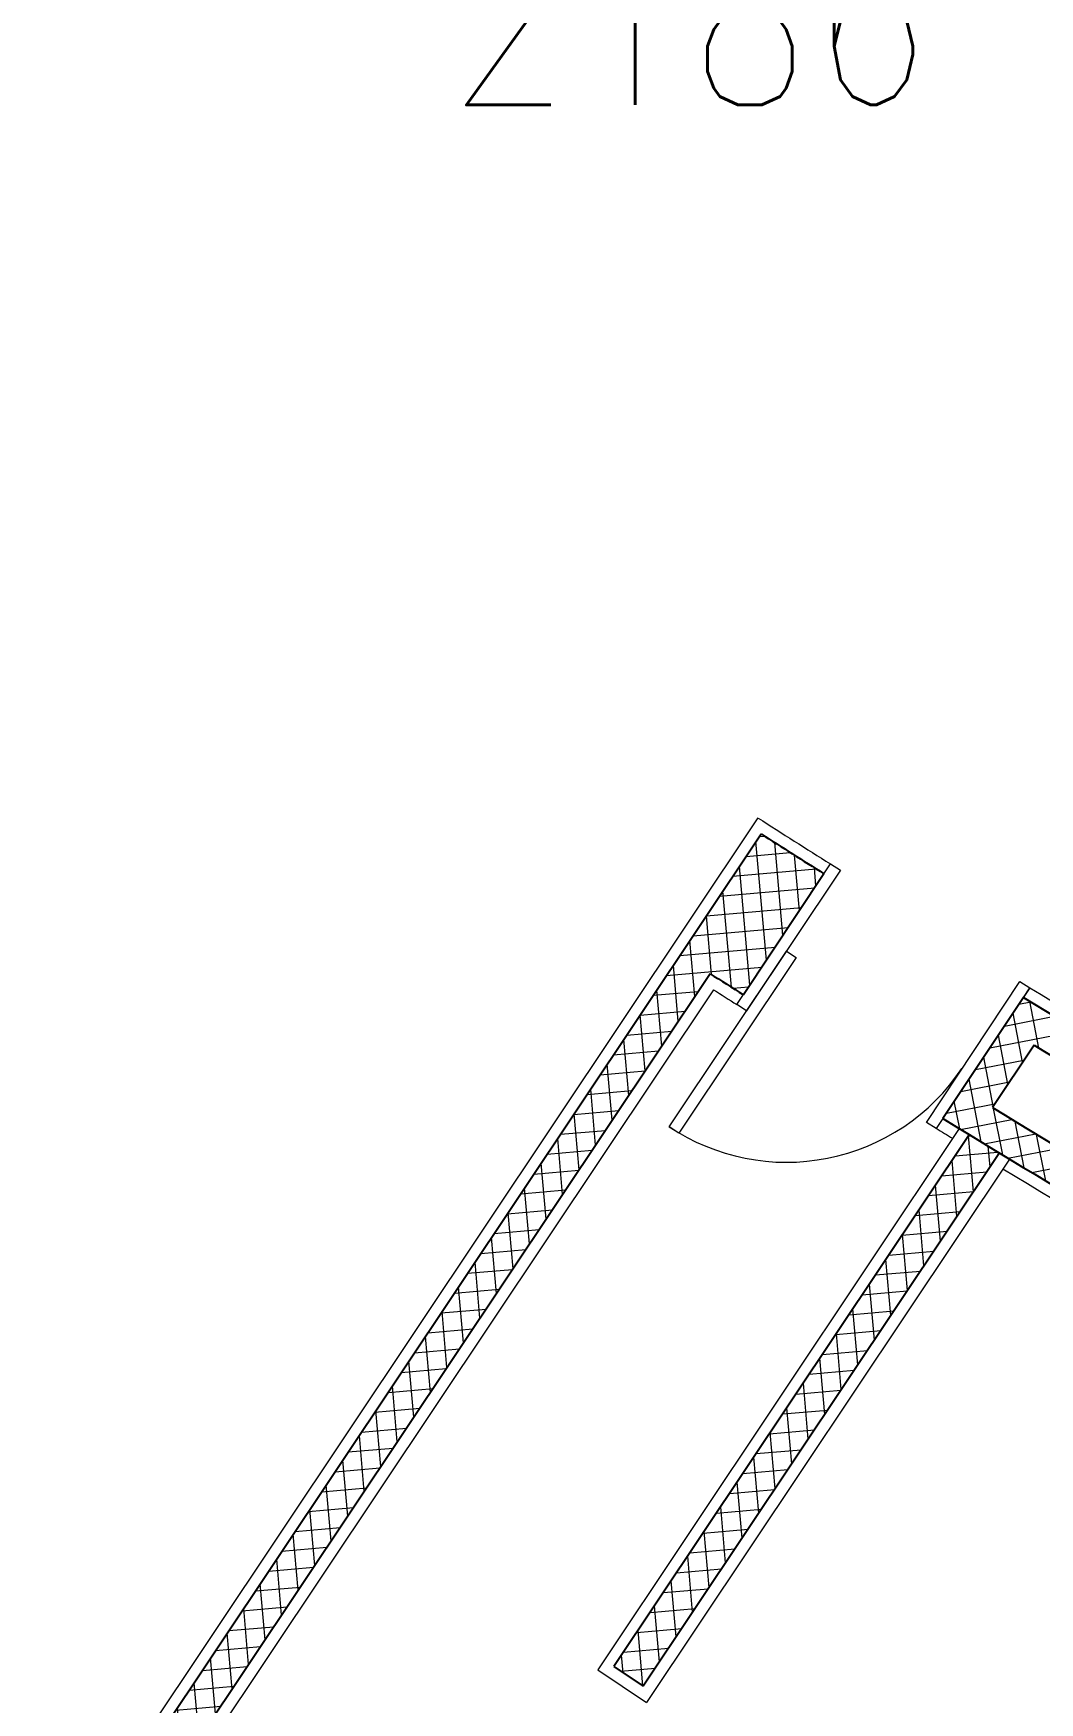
# Model space of a CAD drawing. Header units: inches. Extents: x 342932 to 557958, y 80625 to 242727.
# Drawn here: x 378185 to 382475, y 108010 to 115124 of the extents above; entities that cross this region are included whole.
import ezdxf
from ezdxf.enums import TextEntityAlignment as Align

# ---------------------------------------------------------------- set-up
doc = ezdxf.new("R2010")
doc.units = ezdxf.units.IN
doc.header["$MEASUREMENT"] = 0
for name, color, linetype, lineweight in [('First Floor$0$A-G250-M-Walls-Blockwork', 7, 'Continuous', 25), ('First Floor$0$A-G250-M-Walls-Blockwork-1', 251, 'Continuous', 25), ('First Floor$0$A-G252-H-Internal-Walls', 251, 'Continuous', 9), ('First Floor$0$A-G252-H-Internal-Walls-1', 251, 'Continuous', 9), ('First Floor$0$A-G312-M-Wall-Finish-Plaster', 7, 'Continuous', 15), ('First Floor$0$A-G312-M-Wall-Finish-Plaster-1', 251, 'Continuous', 15), ('First Floor$0$A-G322-M-Door', 251, 'Continuous', 15), ('First Floor$0$Z-Z001-S-Room-Name-Identification-250', 7, 'Continuous', 15)]:
    doc.layers.add(name, color=color, linetype=linetype, lineweight=lineweight)
doc.styles.add('First Floor$0$Tag-RomanS', font='romans.shx', dxfattribs={"width": 0.8})
pattern_1 = [(94.99999999999994, (361382.1135223866, 239676.5216957793), (-79.0729541610323, -6.91798708059536), []), (185, (361382.1135223866, 239676.5216957793), (6.91798708059536, -79.0729541610323), [])]

# ---------------------------------------------------------------- blocks, each defined once
blk = doc.blocks.new('First Floor$0$tag-roomname')
at = {"lineweight": 18, "ltscale": 0.01, "style": 'First Floor$0$Tag-RomanS', "width": 0.8}
blk.add_attdef('ROOM_NO_2', text='', height=3, dxfattribs=at).set_placement((-6.707523425575346e-12, 1.611682818592953), align=Align.MIDDLE_CENTER)
at = {"linetype": 'ByBlock', "lineweight": 15, "ltscale": 0.01, "style": 'First Floor$0$Tag-RomanS', "width": 0.8, "flags": 1}
for tag, p in [('ROOM_NAME_1', (-6.139089236967266e-12, -2.287525053430159)), ('ROOM_NAME_2', (-6.139089236967266e-12, -5.744039249906223))]:
    blk.add_attdef(tag, text='', height=2.5, dxfattribs=at).set_placement(p, align=Align.MIDDLE_CENTER)

msp = doc.modelspace()

# ---------------------------------------------------------------- hatches: boundary and pattern name
at = {"layer": 'First Floor$0$A-G252-H-Internal-Walls'}
h = msp.add_hatch(dxfattribs=at)
h.set_pattern_fill('ANSI37', color=256, scale=25, angle=50, style=0)
h.set_pattern_definition(pattern_1)
h.paths.add_polyline_path([(381069.6724918525, 111116.4352938291, 0.0006135461927688592), (381211.8000743639, 111026.5256228975), (381555.2757290942, 111542.4539287244, -0.001163907501392567), (381287.3476726185, 111712.2020906869), (377883.726333532, 106618.322780744), (378009.9940951265, 106537.3029734442)])
h = msp.add_hatch(dxfattribs=at)
h.set_pattern_fill('ANSI37', color=256, scale=25, angle=56, style=0)
h.set_pattern_definition([(101, (361382.1135223866, 239676.5216957793), (-77.91665768615832, -15.14546400801325), []), (191, (361382.1135223866, 239676.5216957793), (15.14546400801325, -77.91665768615832), [])])
h.paths.add_polyline_path([(382405.823312174, 111015.0419013104), (382061.7439343345, 110498.9452362426, 0.01529102059766778), (385703.181140348, 108425.3950155093), (385773.4823179994, 108557.9007000117, -0.01472056254972601), (382273.235850163, 110545.7612460797), (382450.7942959972, 110812.0873546802, 0.01232995560314039), (385371.0839371888, 109136.3810638186), (385440.1473253976, 109269.5631662822, -0.01284773413418845)])
at = {"layer": 'First Floor$0$A-G252-H-Internal-Walls-1'}
h = msp.add_hatch(dxfattribs=at)
h.set_pattern_fill('ANSI37', color=256, scale=25, angle=50, style=0)
h.set_pattern_definition(pattern_1)
h.paths.add_polyline_path([(380659.8642977659, 108163.1758088455), (380784.5429635133, 108079.7777515435), (382302.9964312049, 110352.3039616011, -0.0005477543415759296), (382174.6190690473, 110430.1665285412)])

# ---------------------------------------------------------------- linework, layer by layer
at = {"layer": 'First Floor$0$A-G250-M-Walls-Blockwork'}
for p, q in [((377883.726333532, 106618.322780744), (381287.3476726185, 111712.2020906869, -2.922780948447296e-09)), ((381555.2757290942, 111542.4539287244, -2.922780948447296e-09), (381211.8000743639, 111026.5256228975, -2.922780948447296e-09)), ((381069.6724918525, 111116.4352938291, -2.922780948447296e-09), (378009.9940951265, 106537.3029734442)), ((382405.823312174, 111015.0419013103, -2.922780948447296e-09), (382061.7439343345, 110498.9452362426, -2.922780948447296e-09)), ((382450.7942959972, 110812.0873546802, -2.922780948447296e-09), (382273.235850163, 110545.7612460797, -2.922780948447296e-09))]:
    msp.add_line(p, q, dxfattribs=at)
for centre, radius, start, end in [((417882.0982764321, 169176.5089364858, -2.922780948447296e-09), 68127.25103087201, 237.50996593329, 237.7767137614382), ((417775.9717982585, 168983.7985055447, -2.922780948447296e-09), 68527.25103087151, 237.612315966534, 237.752930377931), ((417882.0982764316, 169176.5089364852, -2.922780948447296e-09), 68127.25103087115, 238.6184027959039, 241.5627245707609), ((417882.0982764316, 169176.5089364852, -2.922780948447296e-09), 68277.25103087115, 238.7393080323937, 241.5649825124606), ((417775.9717982585, 168983.7985055447, -2.922780948447296e-09), 68527.25103087151, 238.5893515719241, 242.0935222575689), ((417775.9717982585, 168983.7985055447, -2.922780948447296e-09), 68377.25103087151, 238.7201531999619, 242.0936139677978)]:
    msp.add_arc(centre, radius, start, end, dxfattribs=at)
at = {"layer": 'First Floor$0$A-G250-M-Walls-Blockwork-1'}
for p, q in [((382174.6190690473, 110430.1665285412, -2.922780948447304e-09), (380659.8642977659, 108163.1758088455)), ((382302.9964312049, 110352.3039616011, -2.92278094844688e-09), (380784.5429635133, 108079.7777515434, -1.511342333809083e-09)), ((380659.8642977659, 108163.1758088455, -2.922779817036703e-09), (380784.5429635133, 108079.7777515434, -2.584233363610773e-09))]:
    msp.add_line(p, q, dxfattribs=at)
at = {"layer": 'First Floor$0$A-G312-M-Wall-Finish-Plaster'}
for p, q in [((377872.3051239109, 106687.6808366502, -2.926102654017933e-09), (381275.173471309, 111780.433214893, -2.922780948447296e-09)), ((381555.2757290942, 111542.4539287244, -2.922780948447296e-09), (381583.5241297571, 111584.9299787503, -2.922780948447296e-09)), ((381084.1298774449, 111048.0746781065, -2.922780948447296e-09), (378081.4580369052, 106554.2586982189)), ((381184.0858968056, 110984.8912302674, -2.922780948447296e-09), (381212.355163759, 111027.3578026223, -2.922780948447296e-09)), ((382405.5782768595, 111015.1913642078, -2.922780948447296e-09), (382433.3430099761, 111056.8233043416, -2.922780948447296e-09)), ((382061.7439343346, 110498.9452362426, -2.922780948447296e-09), (382033.9372896818, 110457.3240155306, -3.078845870293889e-09))]:
    msp.add_line(p, q, dxfattribs=at)
for centre, radius, start, end in [((417882.0982764323, 169176.5089364854, -2.922780948447296e-09), 68077.25468492463, 237.470476713866, 237.7777644640185), ((417775.9717982585, 168983.7985055447, -2.922780948447296e-09), 68577.25103087151, 237.653109293803, 237.7519073219947), ((417882.0982764316, 169176.5089364852, -2.922780948447296e-09), 68077.25103087115, 238.6198647073453, 240.1305002282039), ((417775.9717982585, 168983.7985055447, -2.922780948447296e-09), 68577.25103087151, 238.5873649444063, 238.6562673538453), ((417775.9717982585, 168983.7985055447, -2.922780948447296e-09), 68577.25103087151, 238.865341314456, 242.1348869566525)]:
    msp.add_arc(centre, radius, start, end, dxfattribs=at)
at = {"layer": 'First Floor$0$A-G312-M-Wall-Finish-Plaster-1'}
for p, q in [((382131.8672653722, 110456.1815551105, -2.949199407499533e-09), (380590.5262273753, 108149.4016754409, -1.48461684083653e-09)), ((382345.8295421494, 110326.4106199599, -2.976261571041252e-09), (380798.3240036208, 108010.4049132707)), ((380590.5262273753, 108149.4016754409, -1.485147626597831e-09), (380798.3240036208, 108010.4049132707, -2.922783831194661e-09))]:
    msp.add_line(p, q, dxfattribs=at)
at = {"layer": 'First Floor$0$A-G322-M-Door'}
for points, elevation in [([(381225.3361685269, 110958.8661553033), (381184.0858968056, 110984.8912302673), (381582.9909251278, 111584.0839924482), (381625.2548062761, 111557.4677520239)], -2.753427203020455e-09), ([(380936.520222269, 110436.6249234768), (380894.9467416541, 110464.403435128), (381394.9599513761, 111212.7260861973), (381436.5334319911, 111184.9475745461)], -2.659879867750533e-09), ([(382033.9372896818, 110457.3240155306), (381992.4799924663, 110482.615505658), (382390.5513024383, 111082.9168067099), (382433.3428129246, 111056.8230092299)], -2.766716026722033e-09)]:
    msp.add_lwpolyline(points, close=True, dxfattribs=dict(at, elevation=elevation))
msp.add_arc((381394.9599513761, 111212.7260861973, -2.659180455983179e-09), 900, 236.2499999988391, 326.2499999997656, dxfattribs=at)

# ---------------------------------------------------------------- block references
at = {"layer": 'First Floor$0$Z-Z001-S-Room-Name-Identification-250'}
ref = msp.add_blockref('First Floor$0$tag-roomname', (380982.2037298397, 114791.7745902487, -1.119857266768905e-06), dxfattribs=dict(at, xscale=250, yscale=250, zscale=250))
ref.add_attrib('ROOM_NO_2', '2186', dxfattribs={"layer": '0', "lineweight": 18, "ltscale": 0.01, "height": 750, "style": 'First Floor$0$Tag-RomanS', "width": 0.8000000000000002}).set_placement((380982.203729838, 115194.695294897, -1.119899605302081e-06), align=Align.MIDDLE_CENTER)

doc.saveas('drawing.dxf')
